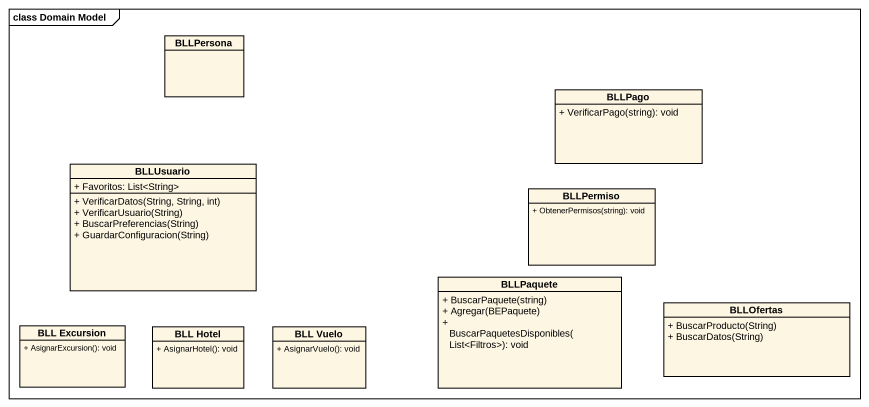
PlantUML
@startuml
mainframe class Domain Model
hide circle
hide empty members
skinparam classAttributeIconSize 0
class BLLPersona
class BLLPago {
  + VerificarPago(string): void
}
class BLLUsuario {
  + Favoritos: List<String>
  + VerificarDatos(String, String, int)
  + VerificarUsuario(String)
  + BuscarPreferencias(String)
  + GuardarConfiguracion(String)
}
class BLLPermiso {
  + ObtenerPermisos(string): void
}
class BLLPaquete {
  + BuscarPaquete(string)
  + Agregar(BEPaquete)
  + BuscarPaquetesDisponibles(List<Filtros>): void
}
class BLLOfertas {
  + BuscarProducto(String)
  + BuscarDatos(String)
}
class "BLL Excursion" as BLL_Excursion {
  + AsignarExcursion(): void
}
class "BLL Hotel" as BLL_Hotel {
  + AsignarHotel(): void
}
class "BLL Vuelo" as BLL_Vuelo {
  + AsignarVuelo(): void
}
@enduml
